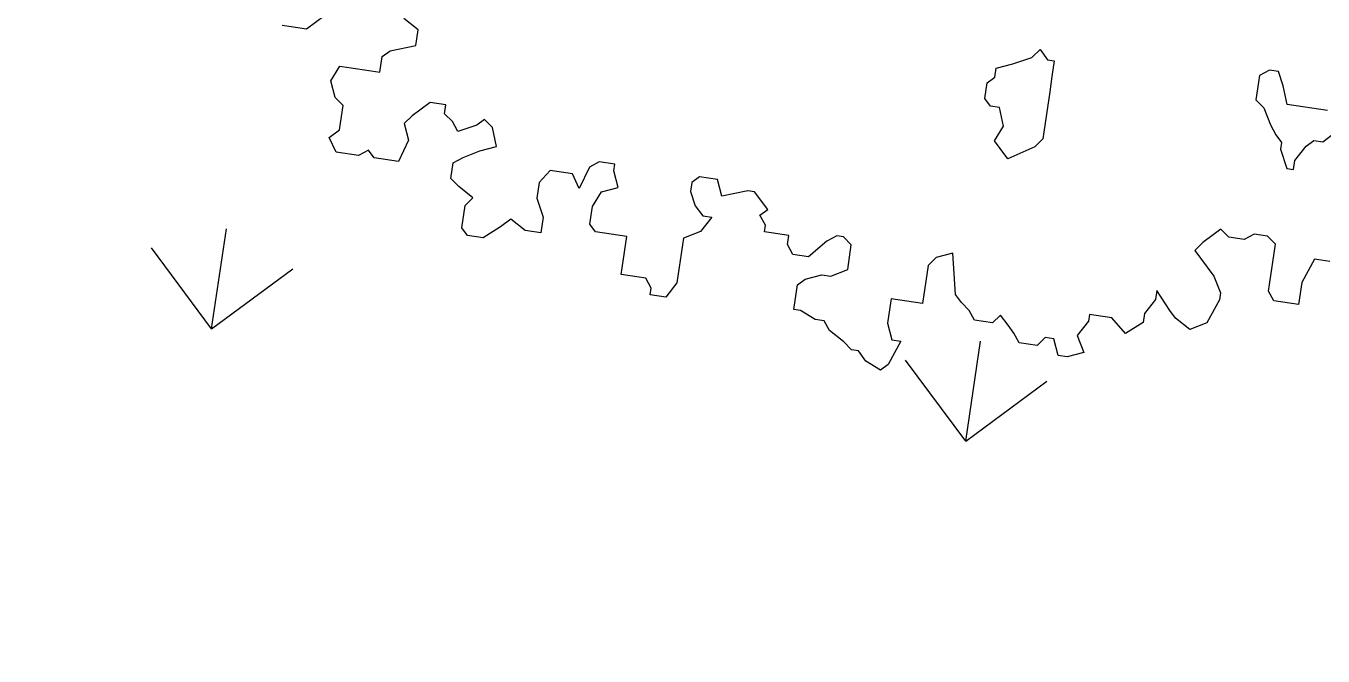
# Model space of a CAD drawing. Header units: millimetres. Extents: x 338 to 506, y 179 to 335.
# Drawn here: x 367.021 to 371.909, y 277.683 to 280.058 of the extents above; entities that cross this region are included whole.
import ezdxf

# ---------------------------------------------------------------- set-up
doc = ezdxf.new("R2010")
doc.units = ezdxf.units.MM
for name, color, linetype in [('ANDEN', 251, 'Continuous'), ('ARBOL-TOP', 3, 'Continuous'), ('MUROS', 32, 'Continuous')]:
    doc.layers.add(name, color=color, linetype=linetype)

# ---------------------------------------------------------------- blocks, each defined once
blk = doc.blocks.new('*U891')
at = {"layer": 'ANDEN', "linetype": 'Continuous', "extrusion": (0, 0, -1)}
for points in [[(-63.1054, 138.5015), (-127.8045, 135.5458), (-109.6561, 135.5458)], [(-63.1054, 138.5015), (-81.2538, 138.5015), (-127.8045, 135.5458)]]:
    blk.add_solid(points, dxfattribs=at)
blk = doc.blocks.new('*X958')
at = {"color": 0}
for p, q in [((92.3865, 132.0751), (92.6559, 132.3445)), ((92.3865, 132.0751), (92.6559, 131.8057)), ((92.3865, 132.0751), (92.7675, 132.0751)), ((92.3865, 129.2014), (92.6559, 129.4709)), ((92.3865, 129.2014), (92.6559, 128.932)), ((92.3865, 129.2014), (92.7675, 129.2014))]:
    blk.add_line(p, q, dxfattribs=at)
blk = doc.blocks.new('ARBOLITO')
at = {"linetype": 'ByBlock'}
for points in [[(462.9756, 68.3735), (462.9673, 68.3735), (462.9611, 68.3735), (462.9528, 68.3506), (462.9528, 68.3299), (462.9299, 68.3299), (462.9237, 68.3382), (462.9237, 68.3444), (462.9237, 68.3589), (462.9237, 68.3652), (462.9237, 68.3818), (462.9154, 68.388), (462.9029, 68.388), (462.8946, 68.3818), (462.8801, 68.3818), (462.8717, 68.388), (462.8655, 68.3818), (462.8572, 68.3735), (462.851, 68.3652), (462.8572, 68.3589), (462.8717, 68.3444), (462.8801, 68.3299), (462.8801, 68.3236), (462.8717, 68.3008), (462.8572, 68.2925), (462.8427, 68.3008), (462.8364, 68.307), (462.8219, 68.3236), (462.8219, 68.3153), (462.8136, 68.3008), (462.8136, 68.2925), (462.799, 68.28), (462.7845, 68.2925), (462.7699, 68.2925), (462.7637, 68.2925), (462.7637, 68.2862), (462.7554, 68.2717), (462.7637, 68.2571), (462.7491, 68.2509), (462.7408, 68.2509), (462.7346, 68.2654), (462.7263, 68.2654), (462.7201, 68.2571), (462.7034, 68.2571), (462.6972, 68.2654), (462.691, 68.2717), (462.6827, 68.28), (462.6764, 68.2717), (462.6598, 68.2717), (462.6536, 68.28), (462.6453, 68.2862), (462.639, 68.2925), (462.6307, 68.3299), (462.6162, 68.3236), (462.6099, 68.3153), (462.6099, 68.3008), (462.6099, 68.28), (462.5954, 68.28), (462.5808, 68.28), (462.5808, 68.2717), (462.5808, 68.2571), (462.5871, 68.2426), (462.5954, 68.2426), (462.5871, 68.2197), (462.5808, 68.2135), (462.5663, 68.2197), (462.558, 68.228), (462.5517, 68.228), (462.5434, 68.2343), (462.5289, 68.2426), (462.5227, 68.2509), (462.5143, 68.2509), (462.4998, 68.2571), (462.4936, 68.2571), (462.4936, 68.2717), (462.4936, 68.28), (462.4998, 68.2862), (462.5143, 68.2925), (462.5227, 68.2925), (462.5372, 68.3008), (462.5372, 68.3236), (462.5289, 68.3299), (462.5227, 68.3299), (462.5143, 68.3236), (462.4998, 68.307), (462.4853, 68.307), (462.479, 68.3153), (462.479, 68.3236), (462.4562, 68.3236), (462.4562, 68.3299), (462.4499, 68.3382), (462.4562, 68.3444), (462.4416, 68.3589), (462.4354, 68.3589), (462.4125, 68.3506), (462.4063, 68.3652), (462.3897, 68.3652), (462.3834, 68.3589), (462.3834, 68.3506), (462.3897, 68.3382), (462.398, 68.3299), (462.4063, 68.3299), (462.398, 68.3153), (462.3834, 68.307), (462.3834, 68.3008), (462.3834, 68.2925), (462.3834, 68.28), (462.3834, 68.2654), (462.3751, 68.2509), (462.3606, 68.2509), (462.3606, 68.2571), (462.3543, 68.2654), (462.346, 68.2654), (462.3315, 68.2654), (462.3315, 68.2717), (462.3315, 68.2862), (462.3315, 68.3008), (462.3169, 68.3008), (462.3024, 68.3008), (462.2962, 68.307), (462.2962, 68.3153), (462.2962, 68.3236), (462.3024, 68.3382), (462.3169, 68.3444), (462.3107, 68.3589), (462.3107, 68.3652), (462.2962, 68.3652), (462.2879, 68.3589), (462.2816, 68.3382), (462.2733, 68.3506), (462.2588, 68.3506), (462.2525, 68.3506), (462.2442, 68.3382), (462.2442, 68.3236), (462.2525, 68.307), (462.2525, 68.2925), (462.238, 68.2925), (462.2234, 68.3008), (462.2151, 68.2925), (462.2006, 68.28), (462.186, 68.28), (462.1798, 68.2862), (462.1798, 68.307), (462.186, 68.3153), (462.1715, 68.3236), (462.1632, 68.3299), (462.1632, 68.3444), (462.1715, 68.3506), (462.186, 68.3589), (462.2006, 68.3652), (462.1944, 68.3818), (462.186, 68.388), (462.1798, 68.3818), (462.1632, 68.3735), (462.1569, 68.3818), (462.1486, 68.388), (462.1486, 68.3963), (462.1341, 68.3963), (462.1195, 68.3818), (462.1133, 68.3735), (462.1195, 68.3589), (462.1133, 68.3382), (462.0905, 68.3382), (462.0842, 68.3444), (462.0759, 68.3382), (462.0551, 68.3382), (462.0468, 68.3506), (462.0551, 68.3589), (462.0551, 68.3652), (462.0551, 68.3818), (462.0468, 68.388), (462.0406, 68.4026), (462.0468, 68.4171), (462.0551, 68.4171), (462.0759, 68.4171), (462.0842, 68.4171), (462.0842, 68.4317), (462.0905, 68.4379), (462.1133, 68.4462), (462.1133, 68.4524), (462.1133, 68.4608), (462.0988, 68.4691)], [(462.026, 68.4608), (462.0115, 68.4462), (461.997, 68.4462), (461.9886, 68.4462)], [(462.9756, 68.3735), (462.9673, 68.3735), (462.9611, 68.3735), (462.9528, 68.3506), (462.9528, 68.3299), (462.9299, 68.3299), (462.9237, 68.3382), (462.9237, 68.3444), (462.9237, 68.3589), (462.9237, 68.3652), (462.9237, 68.3818), (462.9154, 68.388), (462.9029, 68.388), (462.8946, 68.3818), (462.8801, 68.3818), (462.8717, 68.388), (462.8655, 68.3818), (462.8572, 68.3735), (462.851, 68.3652), (462.8572, 68.3589), (462.8717, 68.3444), (462.8801, 68.3299), (462.8801, 68.3236), (462.8717, 68.3008), (462.8572, 68.2925), (462.8427, 68.3008), (462.8364, 68.307), (462.8219, 68.3236), (462.8219, 68.3153), (462.8136, 68.3008), (462.8136, 68.2925), (462.799, 68.28), (462.7845, 68.2925), (462.7699, 68.2925), (462.7637, 68.2925), (462.7637, 68.2862), (462.7554, 68.2717), (462.7637, 68.2571), (462.7491, 68.2509), (462.7408, 68.2509), (462.7346, 68.2654), (462.7263, 68.2654), (462.7201, 68.2571), (462.7034, 68.2571), (462.6972, 68.2654), (462.691, 68.2717), (462.6827, 68.28), (462.6764, 68.2717), (462.6598, 68.2717), (462.6536, 68.28), (462.6453, 68.2862), (462.639, 68.2925), (462.6307, 68.3299), (462.6162, 68.3236), (462.6099, 68.3153), (462.6099, 68.3008), (462.6099, 68.28), (462.5954, 68.28), (462.5808, 68.28), (462.5808, 68.2717), (462.5808, 68.2571), (462.5871, 68.2426), (462.5954, 68.2426), (462.5871, 68.2197), (462.5808, 68.2135), (462.5663, 68.2197), (462.558, 68.228), (462.5517, 68.228), (462.5434, 68.2343), (462.5289, 68.2426), (462.5227, 68.2509), (462.5143, 68.2509), (462.4998, 68.2571), (462.4936, 68.2571), (462.4936, 68.2717), (462.4936, 68.28), (462.4998, 68.2862), (462.5143, 68.2925), (462.5227, 68.2925), (462.5372, 68.3008), (462.5372, 68.3236), (462.5289, 68.3299), (462.5227, 68.3299), (462.5143, 68.3236), (462.4998, 68.307), (462.4853, 68.307), (462.479, 68.3153), (462.479, 68.3236), (462.4562, 68.3236), (462.4562, 68.3299), (462.4499, 68.3382), (462.4562, 68.3444), (462.4416, 68.3589), (462.4354, 68.3589), (462.4125, 68.3506), (462.4063, 68.3652), (462.3897, 68.3652), (462.3834, 68.3589), (462.3834, 68.3506), (462.3897, 68.3382), (462.398, 68.3299), (462.4063, 68.3299), (462.398, 68.3153), (462.3834, 68.307), (462.3834, 68.3008), (462.3834, 68.2925), (462.3834, 68.28), (462.3834, 68.2654), (462.3751, 68.2509), (462.3606, 68.2509), (462.3606, 68.2571), (462.3543, 68.2654), (462.346, 68.2654), (462.3315, 68.2654), (462.3315, 68.2717), (462.3315, 68.2862), (462.3315, 68.3008), (462.3169, 68.3008), (462.3024, 68.3008), (462.2962, 68.307), (462.2962, 68.3153), (462.2962, 68.3236), (462.3024, 68.3382), (462.3169, 68.3444), (462.3107, 68.3589), (462.3107, 68.3652), (462.2962, 68.3652), (462.2879, 68.3589), (462.2816, 68.3382), (462.2733, 68.3506), (462.2588, 68.3506), (462.2525, 68.3506), (462.2442, 68.3382), (462.2442, 68.3236), (462.2525, 68.307), (462.2525, 68.2925), (462.238, 68.2925), (462.2234, 68.3008), (462.2151, 68.2925), (462.2006, 68.28), (462.186, 68.28), (462.1798, 68.2862), (462.1798, 68.307), (462.186, 68.3153), (462.1715, 68.3236), (462.1632, 68.3299), (462.1632, 68.3444), (462.1715, 68.3506), (462.186, 68.3589), (462.2006, 68.3652), (462.1944, 68.3818), (462.186, 68.388), (462.1798, 68.3818), (462.1632, 68.3735), (462.1569, 68.3818), (462.1486, 68.388), (462.1486, 68.3963), (462.1341, 68.3963), (462.1195, 68.3818), (462.1133, 68.3735), (462.1195, 68.3589), (462.1133, 68.3382), (462.0905, 68.3382), (462.0842, 68.3444), (462.0759, 68.3382), (462.0551, 68.3382), (462.0468, 68.3506), (462.0551, 68.3589), (462.0551, 68.3652), (462.0551, 68.3818), (462.0468, 68.388), (462.0406, 68.4026), (462.0468, 68.4171), (462.0551, 68.4171), (462.0759, 68.4171), (462.0842, 68.4171), (462.0842, 68.4317), (462.0905, 68.4379), (462.1133, 68.4462), (462.1133, 68.4524), (462.1133, 68.4608), (462.0988, 68.4691)], [(462.026, 68.4608), (462.0115, 68.4462), (461.997, 68.4462), (461.9886, 68.4462)], [(462.9299, 68.4524), (462.9299, 68.4608), (462.9382, 68.4753), (462.9445, 68.4815), (462.9528, 68.4815), (462.9611, 68.4899)], [(462.9528, 68.5106), (462.9382, 68.5106), (462.9299, 68.5106), (462.9154, 68.5106), (462.9091, 68.5273), (462.9029, 68.5397), (462.8946, 68.5397), (462.8863, 68.5335), (462.8863, 68.5273), (462.8863, 68.5106), (462.8946, 68.5044), (462.9029, 68.4899), (462.9091, 68.4815), (462.9154, 68.4753), (462.9154, 68.4691), (462.9237, 68.4524), (462.9299, 68.4524), (462.9299, 68.4524)], [(462.9299, 68.4524), (462.9299, 68.4608), (462.9382, 68.4753), (462.9445, 68.4815), (462.9528, 68.4815), (462.9611, 68.4899)], [(462.9528, 68.5106), (462.9382, 68.5106), (462.9299, 68.5106), (462.9154, 68.5106), (462.9091, 68.5273), (462.9029, 68.5397), (462.8946, 68.5397), (462.8863, 68.5335), (462.8863, 68.5273), (462.8863, 68.5106), (462.8946, 68.5044), (462.9029, 68.4899), (462.9091, 68.4815), (462.9154, 68.4753), (462.9154, 68.4691), (462.9237, 68.4524), (462.9299, 68.4524)], [(462.6681, 68.4234), (462.6598, 68.4317), (462.6536, 68.4379), (462.6598, 68.4524), (462.6536, 68.4691), (462.6453, 68.4691), (462.639, 68.4753), (462.639, 68.4899), (462.6453, 68.4961), (462.6453, 68.5044), (462.6598, 68.5106), (462.6764, 68.5189), (462.6827, 68.5273), (462.691, 68.5189), (462.6972, 68.5189), (462.6972, 68.5044), (462.6972, 68.4899), (462.6972, 68.4691), (462.6972, 68.4608), (462.6972, 68.4524), (462.6972, 68.4462), (462.691, 68.4379), (462.6681, 68.4234), (462.6681, 68.4234)], [(462.6681, 68.4234), (462.6598, 68.4317), (462.6536, 68.4379), (462.6598, 68.4524), (462.6536, 68.4691), (462.6453, 68.4691), (462.639, 68.4753), (462.639, 68.4899), (462.6453, 68.4961), (462.6453, 68.5044), (462.6598, 68.5106), (462.6764, 68.5189), (462.6827, 68.5273), (462.691, 68.5189), (462.6972, 68.5189), (462.6972, 68.5044), (462.6972, 68.4899), (462.6972, 68.4691), (462.6972, 68.4608), (462.6972, 68.4524), (462.6972, 68.4462), (462.691, 68.4379), (462.6681, 68.4234)]]:
    blk.add_lwpolyline(points, dxfattribs=at)
blk = doc.blocks.new('A$C7152A42C')
at = {"layer": 'ANDEN', "linetype": 'Continuous'}
blk.add_blockref('*U891', (0, 0), dxfattribs=at)
at = {"layer": 'ANDEN', "color": 251, "linetype": 'Continuous'}
blk.add_blockref('*X958', (0, 0), dxfattribs=at)
at = {"layer": 'ARBOL-TOP', "color": 3, "linetype": 'ByBlock', "xscale": 4.090679926752369, "yscale": 4.090679926752369, "zscale": 4.090679926752369, "rotation": 270}
blk.add_blockref('ARBOLITO', (-186.43523, 2021.82862), dxfattribs=at)

msp = doc.modelspace()

# ---------------------------------------------------------------- block references
at = {"layer": 'MUROS', "color": 32, "rotation": 81.53046525965426}
msp.add_blockref('A$C7152A42C', (484.7482, 168.0844), dxfattribs=at)

doc.saveas('drawing.dxf')
